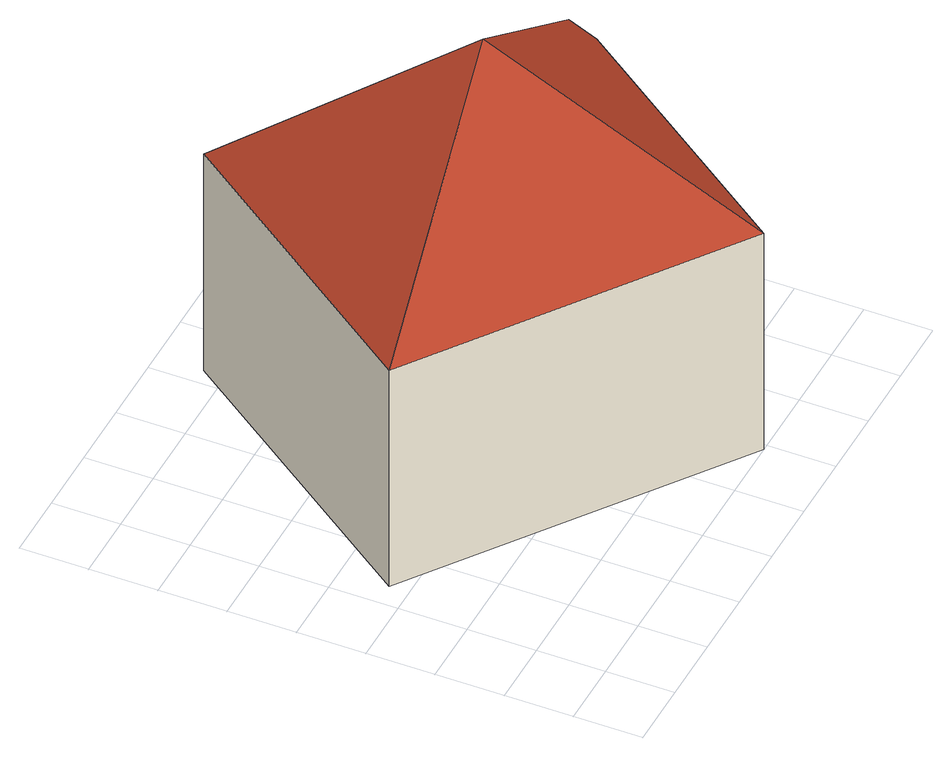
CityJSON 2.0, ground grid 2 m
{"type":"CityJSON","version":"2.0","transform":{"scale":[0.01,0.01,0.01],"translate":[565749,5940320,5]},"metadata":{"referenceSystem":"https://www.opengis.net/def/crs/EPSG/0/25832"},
"CityObjects":{
"building1":{"type":"Building","attributes":{"Gemeindeschluessel":"02400407","Geometrietyp2DReferenz":"3000","function":"31001_1010","roofType":"4000","measuredHeight":12.82,"storeysAboveGround":2},"address":[{"country":"Germany","locality":"Hamburg","thoroughfareNumber":"16","thoroughfareName":"Kugelfang"}],"geometry":[{"type":"Solid","lod":"2","boundaries":[[[[0,1,2]],[[2,1,3]],[[4,5,0,2]],[[6,4,2,3]],[[1,0,7,8]],[[3,1,8,9]],[[0,5,10,7]],[[6,3,9,11]],[[9,8,7,10,11]],[[10,5,4,6,11]]]],"semantics":{"surfaces":[{"type":"RoofSurface"},{"type":"WallSurface"},{"type":"GroundSurface"}],"values":[[0,0,0,0,1,1,1,1,2,1]]}}]}
},
"vertices":[
[652,1464,841],[71,658,841],[817,733,1376],[982,1,841],[1489,800,894],[1473,872,841],[1504,726,841],[652,1464,94],[71,658,94],[982,1,94],[1473,872,94],[1504,726,94]
]}
